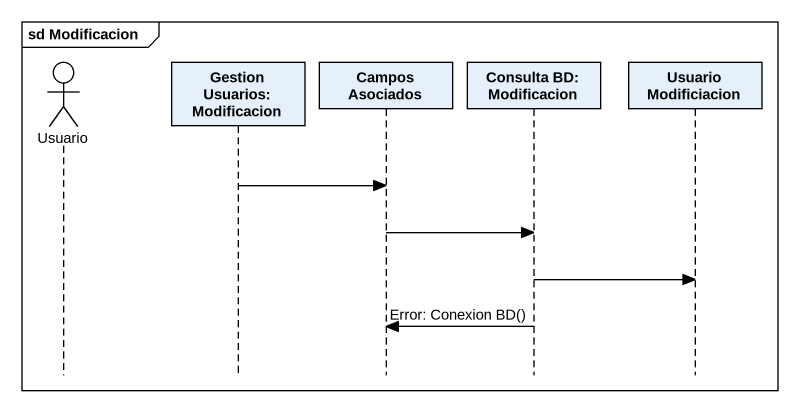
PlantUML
@startuml
mainframe sd Modificacion
hide footbox
actor Usuario
participant "Gestion Usuarios: Modificacion" as Gestion_Usuarios
participant "Campos Asociados" as Campos_Asociados
participant "Consulta BD: Modificacion" as Consulta_BD_Modificacion
participant "Usuario Modificiacion" as Usuario_Modificiacion

Gestion_Usuarios -> Campos_Asociados
Campos_Asociados -> Consulta_BD_Modificacion
Consulta_BD_Modificacion -> Usuario_Modificiacion
Consulta_BD_Modificacion -> Campos_Asociados : Error: Conexion BD()
@enduml
